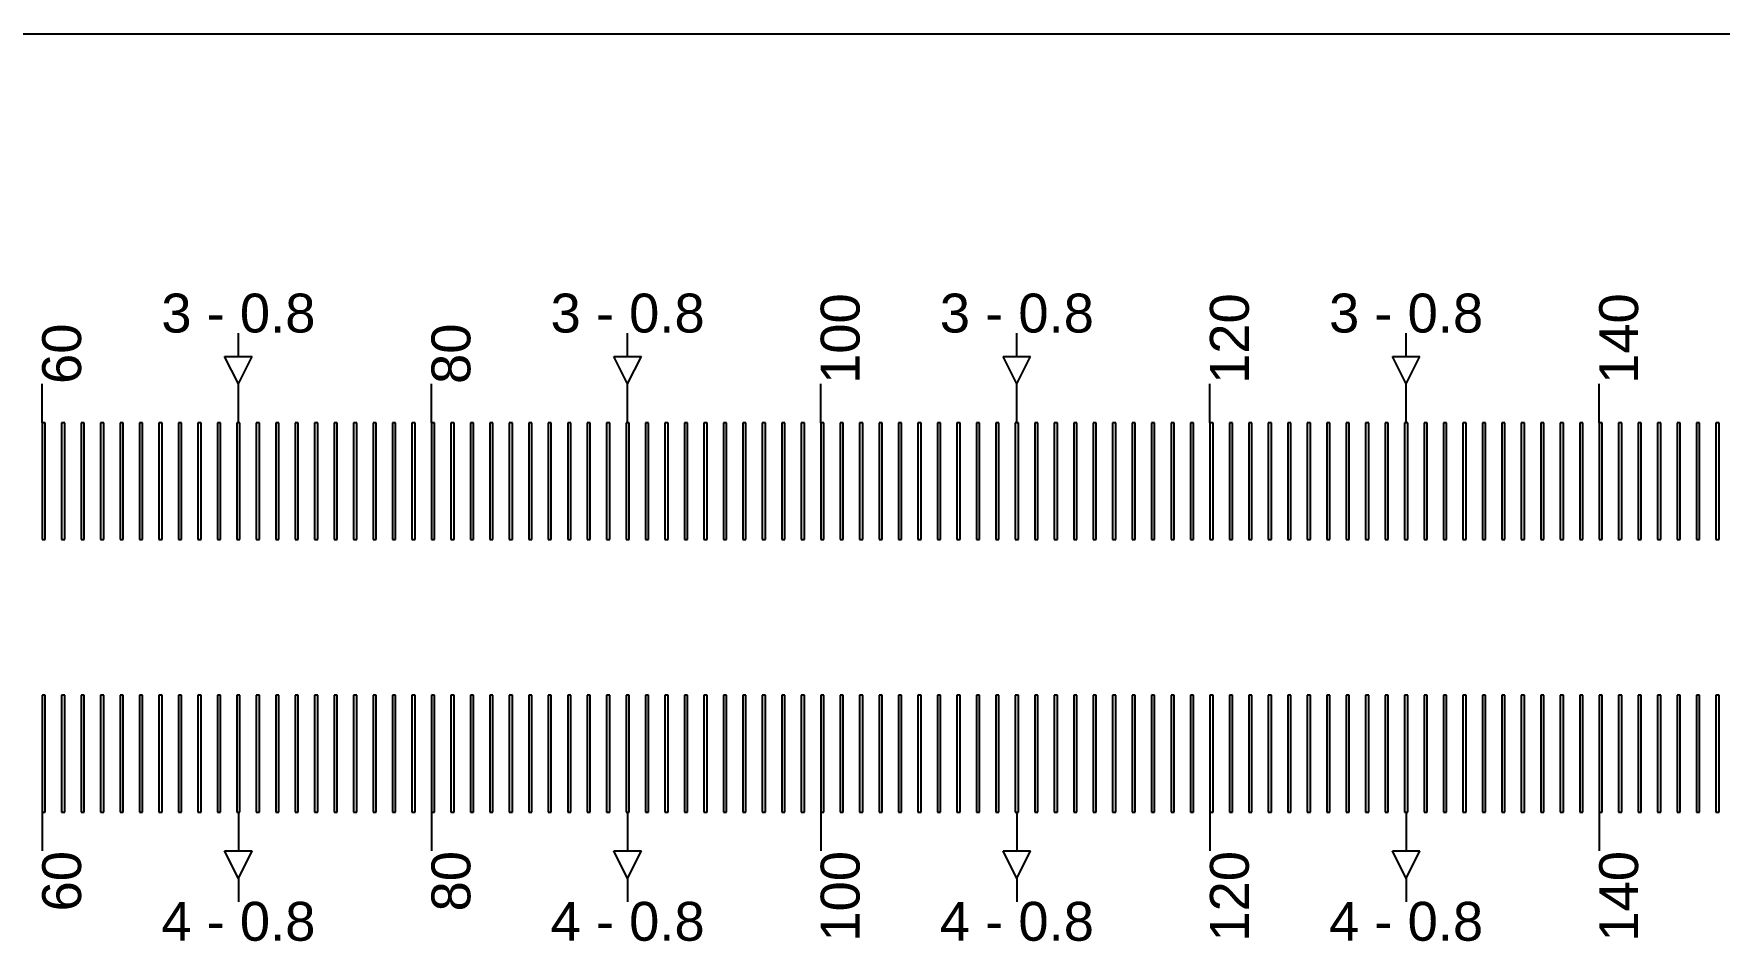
# Model space of a CAD drawing. Extents: x -119394 to 128420, y 74496 to 185496.
# Drawn here: x 7354.6 to 7787.6, y 156962.7 to 157195.9 of the extents above; entities that cross this region are included whole.
import ezdxf

# ---------------------------------------------------------------- set-up
doc = ezdxf.new("R2010")
doc.units = 13
doc.layers.add('CL - Label-1', color=120, linetype='Continuous')
doc.layers.add('CL - Label-2', color=132, linetype='Continuous')
doc.layers.add('CL - Sub-Micro', color=7, linetype='Continuous', true_color=0x47d1ff)
doc.styles.get("Standard").update_dxf_attribs({"font": 'arial.ttf'})

msp = doc.modelspace()

# ---------------------------------------------------------------- linework, layer by layer
for p, q in [((4356.79, 157195.86), (14856.79, 157195.86)), ((5281.79, 157195.86), (13931.79, 157195.86)), ((7407.19, 157112.94), (7407.19, 157118.94)), ((7507.19, 157112.94), (7507.19, 157118.94)), ((7607.19, 157112.94), (7607.19, 157118.94)), ((7707.19, 157112.94), (7707.19, 157118.94)), ((7356.79, 157095.86), (7356.79, 157105.86)), ((7407.19, 157095.86), (7407.19, 157105.86)), ((7456.79, 157095.86), (7456.79, 157105.86)), ((7507.19, 157095.86), (7507.19, 157105.86)), ((7556.79, 157095.86), (7556.79, 157105.86)), ((7607.19, 157095.86), (7607.19, 157105.86)), ((7656.79, 157095.86), (7656.79, 157105.86)), ((7707.19, 157095.86), (7707.19, 157105.86)), ((7756.79, 157095.86), (7756.79, 157105.86)), ((7356.79, 156995.86), (7356.79, 156985.86)), ((7407.19, 156995.86), (7407.19, 156985.86)), ((7456.79, 156995.86), (7456.79, 156985.86)), ((7507.19, 156995.86), (7507.19, 156985.86)), ((7556.79, 156995.86), (7556.79, 156985.86)), ((7607.19, 156995.86), (7607.19, 156985.86)), ((7656.79, 156995.86), (7656.79, 156985.86)), ((7707.19, 156995.86), (7707.19, 156985.86)), ((7756.79, 156995.86), (7756.79, 156985.86)), ((7407.19, 156978.79), (7407.19, 156972.79)), ((7507.19, 156978.79), (7507.19, 156972.79)), ((7607.19, 156978.79), (7607.19, 156972.79)), ((7707.19, 156978.79), (7707.19, 156972.79))]:
    msp.add_line(p, q)
at = {"layer": 'CL - Label-2'}
for p, q in [((7407.19, 157105.86), (7403.65, 157112.96)), ((7403.65, 157112.96), (7410.72, 157112.96)), ((7407.19, 157105.86), (7410.72, 157112.96)), ((7507.19, 157105.86), (7503.65, 157112.96)), ((7503.65, 157112.96), (7510.72, 157112.96)), ((7507.19, 157105.86), (7510.72, 157112.96)), ((7607.19, 157105.86), (7603.65, 157112.96)), ((7603.65, 157112.96), (7610.72, 157112.96)), ((7607.19, 157105.86), (7610.72, 157112.96)), ((7707.19, 157105.86), (7703.65, 157112.96)), ((7703.65, 157112.96), (7710.72, 157112.96)), ((7707.19, 157105.86), (7710.72, 157112.96)), ((7407.19, 156978.79), (7403.65, 156985.89)), ((7403.65, 156985.89), (7410.72, 156985.89)), ((7407.19, 156978.79), (7410.72, 156985.89)), ((7507.19, 156978.79), (7503.65, 156985.89)), ((7503.65, 156985.89), (7510.72, 156985.89)), ((7507.19, 156978.79), (7510.72, 156985.89)), ((7607.19, 156978.79), (7603.65, 156985.89)), ((7603.65, 156985.89), (7610.72, 156985.89)), ((7607.19, 156978.79), (7610.72, 156985.89)), ((7707.19, 156978.79), (7703.65, 156985.89)), ((7703.65, 156985.89), (7710.72, 156985.89)), ((7707.19, 156978.79), (7710.72, 156985.89))]:
    msp.add_line(p, q, dxfattribs=at)
at = {"layer": 'CL - Sub-Micro'}
for p, q in [((7356.79, 157095.86), (7356.79, 157065.86)), ((7357.59, 157095.86), (7356.79, 157095.86)), ((7357.59, 157065.86), (7357.59, 157095.86)), ((7361.79, 157095.86), (7361.79, 157065.86)), ((7362.59, 157095.86), (7361.79, 157095.86)), ((7362.59, 157065.86), (7362.59, 157095.86)), ((7366.79, 157095.86), (7366.79, 157065.86)), ((7367.59, 157095.86), (7366.79, 157095.86)), ((7367.59, 157065.86), (7367.59, 157095.86)), ((7371.79, 157095.86), (7371.79, 157065.86)), ((7372.59, 157095.86), (7371.79, 157095.86)), ((7372.59, 157065.86), (7372.59, 157095.86)), ((7376.79, 157095.86), (7376.79, 157065.86)), ((7377.59, 157095.86), (7376.79, 157095.86)), ((7377.59, 157065.86), (7377.59, 157095.86)), ((7381.79, 157095.86), (7381.79, 157065.86)), ((7382.59, 157095.86), (7381.79, 157095.86)), ((7382.59, 157065.86), (7382.59, 157095.86)), ((7386.79, 157095.86), (7386.79, 157065.86)), ((7387.59, 157095.86), (7386.79, 157095.86)), ((7387.59, 157065.86), (7387.59, 157095.86)), ((7391.79, 157095.86), (7391.79, 157065.86)), ((7392.59, 157095.86), (7391.79, 157095.86)), ((7392.59, 157065.86), (7392.59, 157095.86)), ((7396.79, 157095.86), (7396.79, 157065.86)), ((7397.59, 157095.86), (7396.79, 157095.86)), ((7397.59, 157065.86), (7397.59, 157095.86)), ((7401.79, 157095.86), (7401.79, 157065.86)), ((7402.59, 157095.86), (7401.79, 157095.86)), ((7402.59, 157065.86), (7402.59, 157095.86)), ((7406.79, 157095.86), (7406.79, 157065.86)), ((7407.59, 157095.86), (7406.79, 157095.86)), ((7407.59, 157065.86), (7407.59, 157095.86)), ((7411.79, 157095.86), (7411.79, 157065.86)), ((7412.59, 157095.86), (7411.79, 157095.86)), ((7412.59, 157065.86), (7412.59, 157095.86)), ((7416.79, 157095.86), (7416.79, 157065.86)), ((7417.59, 157095.86), (7416.79, 157095.86)), ((7417.59, 157065.86), (7417.59, 157095.86)), ((7421.79, 157095.86), (7421.79, 157065.86)), ((7422.59, 157095.86), (7421.79, 157095.86)), ((7422.59, 157065.86), (7422.59, 157095.86)), ((7426.79, 157095.86), (7426.79, 157065.86)), ((7427.59, 157095.86), (7426.79, 157095.86)), ((7427.59, 157065.86), (7427.59, 157095.86)), ((7431.79, 157095.86), (7431.79, 157065.86)), ((7432.59, 157095.86), (7431.79, 157095.86)), ((7432.59, 157065.86), (7432.59, 157095.86)), ((7436.79, 157095.86), (7436.79, 157065.86)), ((7437.59, 157095.86), (7436.79, 157095.86)), ((7437.59, 157065.86), (7437.59, 157095.86)), ((7441.79, 157095.86), (7441.79, 157065.86)), ((7442.59, 157095.86), (7441.79, 157095.86)), ((7442.59, 157065.86), (7442.59, 157095.86)), ((7446.79, 157095.86), (7446.79, 157065.86)), ((7447.59, 157095.86), (7446.79, 157095.86)), ((7447.59, 157065.86), (7447.59, 157095.86)), ((7451.79, 157095.86), (7451.79, 157065.86)), ((7452.59, 157095.86), (7451.79, 157095.86)), ((7452.59, 157065.86), (7452.59, 157095.86)), ((7456.79, 157095.86), (7456.79, 157065.86)), ((7457.59, 157095.86), (7456.79, 157095.86)), ((7457.59, 157065.86), (7457.59, 157095.86)), ((7461.79, 157095.86), (7461.79, 157065.86)), ((7462.59, 157095.86), (7461.79, 157095.86)), ((7462.59, 157065.86), (7462.59, 157095.86)), ((7466.79, 157095.86), (7466.79, 157065.86)), ((7467.59, 157095.86), (7466.79, 157095.86)), ((7467.59, 157065.86), (7467.59, 157095.86)), ((7471.79, 157095.86), (7471.79, 157065.86)), ((7472.59, 157095.86), (7471.79, 157095.86)), ((7472.59, 157065.86), (7472.59, 157095.86)), ((7476.79, 157095.86), (7476.79, 157065.86)), ((7477.59, 157095.86), (7476.79, 157095.86)), ((7477.59, 157065.86), (7477.59, 157095.86)), ((7481.79, 157095.86), (7481.79, 157065.86)), ((7482.59, 157095.86), (7481.79, 157095.86)), ((7482.59, 157065.86), (7482.59, 157095.86)), ((7486.79, 157095.86), (7486.79, 157065.86)), ((7487.59, 157095.86), (7486.79, 157095.86)), ((7487.59, 157065.86), (7487.59, 157095.86)), ((7491.79, 157095.86), (7491.79, 157065.86)), ((7492.59, 157095.86), (7491.79, 157095.86)), ((7492.59, 157065.86), (7492.59, 157095.86)), ((7496.79, 157095.86), (7496.79, 157065.86)), ((7497.59, 157095.86), (7496.79, 157095.86)), ((7497.59, 157065.86), (7497.59, 157095.86)), ((7501.79, 157095.86), (7501.79, 157065.86)), ((7502.59, 157095.86), (7501.79, 157095.86)), ((7502.59, 157065.86), (7502.59, 157095.86)), ((7506.79, 157095.86), (7506.79, 157065.86)), ((7507.59, 157095.86), (7506.79, 157095.86)), ((7507.59, 157065.86), (7507.59, 157095.86)), ((7511.79, 157095.86), (7511.79, 157065.86)), ((7512.59, 157095.86), (7511.79, 157095.86)), ((7512.59, 157065.86), (7512.59, 157095.86)), ((7516.79, 157095.86), (7516.79, 157065.86)), ((7517.59, 157095.86), (7516.79, 157095.86)), ((7517.59, 157065.86), (7517.59, 157095.86)), ((7521.79, 157095.86), (7521.79, 157065.86)), ((7522.59, 157095.86), (7521.79, 157095.86)), ((7522.59, 157065.86), (7522.59, 157095.86)), ((7526.79, 157095.86), (7526.79, 157065.86)), ((7527.59, 157095.86), (7526.79, 157095.86)), ((7527.59, 157065.86), (7527.59, 157095.86)), ((7531.79, 157095.86), (7531.79, 157065.86)), ((7532.59, 157095.86), (7531.79, 157095.86)), ((7532.59, 157065.86), (7532.59, 157095.86)), ((7536.79, 157095.86), (7536.79, 157065.86)), ((7537.59, 157095.86), (7536.79, 157095.86)), ((7537.59, 157065.86), (7537.59, 157095.86)), ((7541.79, 157095.86), (7541.79, 157065.86)), ((7542.59, 157095.86), (7541.79, 157095.86)), ((7542.59, 157065.86), (7542.59, 157095.86)), ((7546.79, 157095.86), (7546.79, 157065.86)), ((7547.59, 157095.86), (7546.79, 157095.86)), ((7547.59, 157065.86), (7547.59, 157095.86)), ((7551.79, 157095.86), (7551.79, 157065.86)), ((7552.59, 157095.86), (7551.79, 157095.86)), ((7552.59, 157065.86), (7552.59, 157095.86)), ((7556.79, 157095.86), (7556.79, 157065.86)), ((7557.59, 157095.86), (7556.79, 157095.86)), ((7557.59, 157065.86), (7557.59, 157095.86)), ((7561.79, 157095.86), (7561.79, 157065.86)), ((7562.59, 157095.86), (7561.79, 157095.86)), ((7562.59, 157065.86), (7562.59, 157095.86)), ((7566.79, 157095.86), (7566.79, 157065.86)), ((7567.59, 157095.86), (7566.79, 157095.86)), ((7567.59, 157065.86), (7567.59, 157095.86)), ((7571.79, 157095.86), (7571.79, 157065.86)), ((7572.59, 157095.86), (7571.79, 157095.86)), ((7572.59, 157065.86), (7572.59, 157095.86)), ((7576.79, 157095.86), (7576.79, 157065.86)), ((7577.59, 157095.86), (7576.79, 157095.86)), ((7577.59, 157065.86), (7577.59, 157095.86)), ((7581.79, 157095.86), (7581.79, 157065.86)), ((7582.59, 157095.86), (7581.79, 157095.86)), ((7582.59, 157065.86), (7582.59, 157095.86)), ((7586.79, 157095.86), (7586.79, 157065.86)), ((7587.59, 157095.86), (7586.79, 157095.86)), ((7587.59, 157065.86), (7587.59, 157095.86)), ((7591.79, 157095.86), (7591.79, 157065.86)), ((7592.59, 157095.86), (7591.79, 157095.86)), ((7592.59, 157065.86), (7592.59, 157095.86)), ((7596.79, 157095.86), (7596.79, 157065.86)), ((7597.59, 157095.86), (7596.79, 157095.86)), ((7597.59, 157065.86), (7597.59, 157095.86)), ((7601.79, 157095.86), (7601.79, 157065.86)), ((7602.59, 157095.86), (7601.79, 157095.86)), ((7602.59, 157065.86), (7602.59, 157095.86)), ((7606.79, 157095.86), (7606.79, 157065.86)), ((7607.59, 157095.86), (7606.79, 157095.86)), ((7607.59, 157065.86), (7607.59, 157095.86)), ((7611.79, 157095.86), (7611.79, 157065.86)), ((7612.59, 157095.86), (7611.79, 157095.86)), ((7612.59, 157065.86), (7612.59, 157095.86)), ((7616.79, 157095.86), (7616.79, 157065.86)), ((7617.59, 157095.86), (7616.79, 157095.86)), ((7617.59, 157065.86), (7617.59, 157095.86)), ((7621.79, 157095.86), (7621.79, 157065.86)), ((7622.59, 157095.86), (7621.79, 157095.86)), ((7622.59, 157065.86), (7622.59, 157095.86)), ((7626.79, 157095.86), (7626.79, 157065.86)), ((7627.59, 157095.86), (7626.79, 157095.86)), ((7627.59, 157065.86), (7627.59, 157095.86)), ((7631.79, 157095.86), (7631.79, 157065.86)), ((7632.59, 157095.86), (7631.79, 157095.86)), ((7632.59, 157065.86), (7632.59, 157095.86)), ((7636.79, 157095.86), (7636.79, 157065.86)), ((7637.59, 157095.86), (7636.79, 157095.86)), ((7637.59, 157065.86), (7637.59, 157095.86)), ((7641.79, 157095.86), (7641.79, 157065.86)), ((7642.59, 157095.86), (7641.79, 157095.86)), ((7642.59, 157065.86), (7642.59, 157095.86)), ((7646.79, 157095.86), (7646.79, 157065.86)), ((7647.59, 157095.86), (7646.79, 157095.86)), ((7647.59, 157065.86), (7647.59, 157095.86)), ((7651.79, 157095.86), (7651.79, 157065.86)), ((7652.59, 157095.86), (7651.79, 157095.86)), ((7652.59, 157065.86), (7652.59, 157095.86)), ((7656.79, 157095.86), (7656.79, 157065.86)), ((7657.59, 157095.86), (7656.79, 157095.86)), ((7657.59, 157065.86), (7657.59, 157095.86)), ((7661.79, 157095.86), (7661.79, 157065.86)), ((7662.59, 157095.86), (7661.79, 157095.86)), ((7662.59, 157065.86), (7662.59, 157095.86)), ((7666.79, 157095.86), (7666.79, 157065.86)), ((7667.59, 157095.86), (7666.79, 157095.86)), ((7667.59, 157065.86), (7667.59, 157095.86)), ((7671.79, 157095.86), (7671.79, 157065.86)), ((7672.59, 157095.86), (7671.79, 157095.86)), ((7672.59, 157065.86), (7672.59, 157095.86)), ((7676.79, 157095.86), (7676.79, 157065.86)), ((7677.59, 157095.86), (7676.79, 157095.86)), ((7677.59, 157065.86), (7677.59, 157095.86)), ((7681.79, 157095.86), (7681.79, 157065.86)), ((7682.59, 157095.86), (7681.79, 157095.86)), ((7682.59, 157065.86), (7682.59, 157095.86)), ((7686.79, 157095.86), (7686.79, 157065.86)), ((7687.59, 157095.86), (7686.79, 157095.86)), ((7687.59, 157065.86), (7687.59, 157095.86)), ((7691.79, 157095.86), (7691.79, 157065.86)), ((7692.59, 157095.86), (7691.79, 157095.86)), ((7692.59, 157065.86), (7692.59, 157095.86)), ((7696.79, 157095.86), (7696.79, 157065.86)), ((7697.59, 157095.86), (7696.79, 157095.86)), ((7697.59, 157065.86), (7697.59, 157095.86)), ((7701.79, 157095.86), (7701.79, 157065.86)), ((7702.59, 157095.86), (7701.79, 157095.86)), ((7702.59, 157065.86), (7702.59, 157095.86)), ((7706.79, 157095.86), (7706.79, 157065.86)), ((7707.59, 157095.86), (7706.79, 157095.86)), ((7707.59, 157065.86), (7707.59, 157095.86)), ((7711.79, 157095.86), (7711.79, 157065.86)), ((7712.59, 157095.86), (7711.79, 157095.86)), ((7712.59, 157065.86), (7712.59, 157095.86)), ((7716.79, 157095.86), (7716.79, 157065.86)), ((7717.59, 157095.86), (7716.79, 157095.86)), ((7717.59, 157065.86), (7717.59, 157095.86)), ((7721.79, 157095.86), (7721.79, 157065.86)), ((7722.59, 157095.86), (7721.79, 157095.86)), ((7722.59, 157065.86), (7722.59, 157095.86)), ((7726.79, 157095.86), (7726.79, 157065.86)), ((7727.59, 157095.86), (7726.79, 157095.86)), ((7727.59, 157065.86), (7727.59, 157095.86)), ((7731.79, 157095.86), (7731.79, 157065.86)), ((7732.59, 157095.86), (7731.79, 157095.86)), ((7732.59, 157065.86), (7732.59, 157095.86)), ((7736.79, 157095.86), (7736.79, 157065.86)), ((7737.59, 157095.86), (7736.79, 157095.86)), ((7737.59, 157065.86), (7737.59, 157095.86)), ((7741.79, 157095.86), (7741.79, 157065.86)), ((7742.59, 157095.86), (7741.79, 157095.86)), ((7742.59, 157065.86), (7742.59, 157095.86)), ((7746.79, 157095.86), (7746.79, 157065.86)), ((7747.59, 157095.86), (7746.79, 157095.86)), ((7747.59, 157065.86), (7747.59, 157095.86)), ((7751.79, 157095.86), (7751.79, 157065.86)), ((7752.59, 157095.86), (7751.79, 157095.86)), ((7752.59, 157065.86), (7752.59, 157095.86)), ((7756.79, 157095.86), (7756.79, 157065.86)), ((7757.59, 157095.86), (7756.79, 157095.86)), ((7757.59, 157065.86), (7757.59, 157095.86)), ((7761.79, 157095.86), (7761.79, 157065.86)), ((7762.59, 157095.86), (7761.79, 157095.86)), ((7762.59, 157065.86), (7762.59, 157095.86)), ((7766.79, 157095.86), (7766.79, 157065.86)), ((7767.59, 157095.86), (7766.79, 157095.86)), ((7767.59, 157065.86), (7767.59, 157095.86)), ((7771.79, 157095.86), (7771.79, 157065.86)), ((7772.59, 157095.86), (7771.79, 157095.86)), ((7772.59, 157065.86), (7772.59, 157095.86)), ((7776.79, 157095.86), (7776.79, 157065.86)), ((7777.59, 157095.86), (7776.79, 157095.86)), ((7777.59, 157065.86), (7777.59, 157095.86)), ((7781.79, 157095.86), (7781.79, 157065.86)), ((7782.59, 157095.86), (7781.79, 157095.86)), ((7782.59, 157065.86), (7782.59, 157095.86)), ((7786.79, 157095.86), (7786.79, 157065.86)), ((7787.59, 157095.86), (7786.79, 157095.86)), ((7787.59, 157065.86), (7787.59, 157095.86)), ((7356.79, 157065.86), (7357.59, 157065.86)), ((7361.79, 157065.86), (7362.59, 157065.86)), ((7366.79, 157065.86), (7367.59, 157065.86)), ((7371.79, 157065.86), (7372.59, 157065.86)), ((7376.79, 157065.86), (7377.59, 157065.86)), ((7381.79, 157065.86), (7382.59, 157065.86)), ((7386.79, 157065.86), (7387.59, 157065.86)), ((7391.79, 157065.86), (7392.59, 157065.86)), ((7396.79, 157065.86), (7397.59, 157065.86)), ((7401.79, 157065.86), (7402.59, 157065.86)), ((7406.79, 157065.86), (7407.59, 157065.86)), ((7411.79, 157065.86), (7412.59, 157065.86)), ((7416.79, 157065.86), (7417.59, 157065.86)), ((7421.79, 157065.86), (7422.59, 157065.86)), ((7426.79, 157065.86), (7427.59, 157065.86)), ((7431.79, 157065.86), (7432.59, 157065.86)), ((7436.79, 157065.86), (7437.59, 157065.86)), ((7441.79, 157065.86), (7442.59, 157065.86)), ((7446.79, 157065.86), (7447.59, 157065.86)), ((7451.79, 157065.86), (7452.59, 157065.86)), ((7456.79, 157065.86), (7457.59, 157065.86)), ((7461.79, 157065.86), (7462.59, 157065.86)), ((7466.79, 157065.86), (7467.59, 157065.86)), ((7471.79, 157065.86), (7472.59, 157065.86)), ((7476.79, 157065.86), (7477.59, 157065.86)), ((7481.79, 157065.86), (7482.59, 157065.86)), ((7486.79, 157065.86), (7487.59, 157065.86)), ((7491.79, 157065.86), (7492.59, 157065.86)), ((7496.79, 157065.86), (7497.59, 157065.86)), ((7501.79, 157065.86), (7502.59, 157065.86)), ((7506.79, 157065.86), (7507.59, 157065.86)), ((7511.79, 157065.86), (7512.59, 157065.86)), ((7516.79, 157065.86), (7517.59, 157065.86)), ((7521.79, 157065.86), (7522.59, 157065.86)), ((7526.79, 157065.86), (7527.59, 157065.86)), ((7531.79, 157065.86), (7532.59, 157065.86)), ((7536.79, 157065.86), (7537.59, 157065.86)), ((7541.79, 157065.86), (7542.59, 157065.86)), ((7546.79, 157065.86), (7547.59, 157065.86)), ((7551.79, 157065.86), (7552.59, 157065.86)), ((7556.79, 157065.86), (7557.59, 157065.86)), ((7561.79, 157065.86), (7562.59, 157065.86)), ((7566.79, 157065.86), (7567.59, 157065.86)), ((7571.79, 157065.86), (7572.59, 157065.86)), ((7576.79, 157065.86), (7577.59, 157065.86)), ((7581.79, 157065.86), (7582.59, 157065.86)), ((7586.79, 157065.86), (7587.59, 157065.86)), ((7591.79, 157065.86), (7592.59, 157065.86)), ((7596.79, 157065.86), (7597.59, 157065.86)), ((7601.79, 157065.86), (7602.59, 157065.86)), ((7606.79, 157065.86), (7607.59, 157065.86)), ((7611.79, 157065.86), (7612.59, 157065.86)), ((7616.79, 157065.86), (7617.59, 157065.86)), ((7621.79, 157065.86), (7622.59, 157065.86)), ((7626.79, 157065.86), (7627.59, 157065.86)), ((7631.79, 157065.86), (7632.59, 157065.86)), ((7636.79, 157065.86), (7637.59, 157065.86)), ((7641.79, 157065.86), (7642.59, 157065.86)), ((7646.79, 157065.86), (7647.59, 157065.86)), ((7651.79, 157065.86), (7652.59, 157065.86)), ((7656.79, 157065.86), (7657.59, 157065.86)), ((7661.79, 157065.86), (7662.59, 157065.86)), ((7666.79, 157065.86), (7667.59, 157065.86)), ((7671.79, 157065.86), (7672.59, 157065.86)), ((7676.79, 157065.86), (7677.59, 157065.86)), ((7681.79, 157065.86), (7682.59, 157065.86)), ((7686.79, 157065.86), (7687.59, 157065.86)), ((7691.79, 157065.86), (7692.59, 157065.86)), ((7696.79, 157065.86), (7697.59, 157065.86)), ((7701.79, 157065.86), (7702.59, 157065.86)), ((7706.79, 157065.86), (7707.59, 157065.86)), ((7711.79, 157065.86), (7712.59, 157065.86)), ((7716.79, 157065.86), (7717.59, 157065.86)), ((7721.79, 157065.86), (7722.59, 157065.86)), ((7726.79, 157065.86), (7727.59, 157065.86)), ((7731.79, 157065.86), (7732.59, 157065.86)), ((7736.79, 157065.86), (7737.59, 157065.86)), ((7741.79, 157065.86), (7742.59, 157065.86)), ((7746.79, 157065.86), (7747.59, 157065.86)), ((7751.79, 157065.86), (7752.59, 157065.86)), ((7756.79, 157065.86), (7757.59, 157065.86)), ((7761.79, 157065.86), (7762.59, 157065.86)), ((7766.79, 157065.86), (7767.59, 157065.86)), ((7771.79, 157065.86), (7772.59, 157065.86)), ((7776.79, 157065.86), (7777.59, 157065.86)), ((7781.79, 157065.86), (7782.59, 157065.86)), ((7786.79, 157065.86), (7787.59, 157065.86)), ((7356.79, 157025.86), (7356.79, 156995.86)), ((7357.59, 157025.86), (7356.79, 157025.86)), ((7357.59, 156995.86), (7357.59, 157025.86)), ((7361.79, 157025.86), (7361.79, 156995.86)), ((7362.59, 157025.86), (7361.79, 157025.86)), ((7362.59, 156995.86), (7362.59, 157025.86)), ((7366.79, 157025.86), (7366.79, 156995.86)), ((7367.59, 157025.86), (7366.79, 157025.86)), ((7367.59, 156995.86), (7367.59, 157025.86)), ((7371.79, 157025.86), (7371.79, 156995.86)), ((7372.59, 157025.86), (7371.79, 157025.86)), ((7372.59, 156995.86), (7372.59, 157025.86)), ((7376.79, 157025.86), (7376.79, 156995.86)), ((7377.59, 157025.86), (7376.79, 157025.86)), ((7377.59, 156995.86), (7377.59, 157025.86)), ((7381.79, 157025.86), (7381.79, 156995.86)), ((7382.59, 157025.86), (7381.79, 157025.86)), ((7382.59, 156995.86), (7382.59, 157025.86)), ((7386.79, 157025.86), (7386.79, 156995.86)), ((7387.59, 157025.86), (7386.79, 157025.86)), ((7387.59, 156995.86), (7387.59, 157025.86)), ((7391.79, 157025.86), (7391.79, 156995.86)), ((7392.59, 157025.86), (7391.79, 157025.86)), ((7392.59, 156995.86), (7392.59, 157025.86)), ((7396.79, 157025.86), (7396.79, 156995.86)), ((7397.59, 157025.86), (7396.79, 157025.86)), ((7397.59, 156995.86), (7397.59, 157025.86)), ((7401.79, 157025.86), (7401.79, 156995.86)), ((7402.59, 157025.86), (7401.79, 157025.86)), ((7402.59, 156995.86), (7402.59, 157025.86)), ((7406.79, 157025.86), (7406.79, 156995.86)), ((7407.59, 157025.86), (7406.79, 157025.86)), ((7407.59, 156995.86), (7407.59, 157025.86)), ((7411.79, 157025.86), (7411.79, 156995.86)), ((7412.59, 157025.86), (7411.79, 157025.86)), ((7412.59, 156995.86), (7412.59, 157025.86)), ((7416.79, 157025.86), (7416.79, 156995.86)), ((7417.59, 157025.86), (7416.79, 157025.86)), ((7417.59, 156995.86), (7417.59, 157025.86)), ((7421.79, 157025.86), (7421.79, 156995.86)), ((7422.59, 157025.86), (7421.79, 157025.86)), ((7422.59, 156995.86), (7422.59, 157025.86)), ((7426.79, 157025.86), (7426.79, 156995.86)), ((7427.59, 157025.86), (7426.79, 157025.86)), ((7427.59, 156995.86), (7427.59, 157025.86)), ((7431.79, 157025.86), (7431.79, 156995.86)), ((7432.59, 157025.86), (7431.79, 157025.86)), ((7432.59, 156995.86), (7432.59, 157025.86)), ((7436.79, 157025.86), (7436.79, 156995.86)), ((7437.59, 157025.86), (7436.79, 157025.86)), ((7437.59, 156995.86), (7437.59, 157025.86)), ((7441.79, 157025.86), (7441.79, 156995.86)), ((7442.59, 157025.86), (7441.79, 157025.86)), ((7442.59, 156995.86), (7442.59, 157025.86)), ((7446.79, 157025.86), (7446.79, 156995.86)), ((7447.59, 157025.86), (7446.79, 157025.86)), ((7447.59, 156995.86), (7447.59, 157025.86)), ((7451.79, 157025.86), (7451.79, 156995.86)), ((7452.59, 157025.86), (7451.79, 157025.86)), ((7452.59, 156995.86), (7452.59, 157025.86)), ((7456.79, 157025.86), (7456.79, 156995.86)), ((7457.59, 157025.86), (7456.79, 157025.86)), ((7457.59, 156995.86), (7457.59, 157025.86)), ((7461.79, 157025.86), (7461.79, 156995.86)), ((7462.59, 157025.86), (7461.79, 157025.86)), ((7462.59, 156995.86), (7462.59, 157025.86)), ((7466.79, 157025.86), (7466.79, 156995.86)), ((7467.59, 157025.86), (7466.79, 157025.86)), ((7467.59, 156995.86), (7467.59, 157025.86)), ((7471.79, 157025.86), (7471.79, 156995.86)), ((7472.59, 157025.86), (7471.79, 157025.86)), ((7472.59, 156995.86), (7472.59, 157025.86)), ((7476.79, 157025.86), (7476.79, 156995.86)), ((7477.59, 157025.86), (7476.79, 157025.86)), ((7477.59, 156995.86), (7477.59, 157025.86)), ((7481.79, 157025.86), (7481.79, 156995.86)), ((7482.59, 157025.86), (7481.79, 157025.86)), ((7482.59, 156995.86), (7482.59, 157025.86)), ((7486.79, 157025.86), (7486.79, 156995.86)), ((7487.59, 157025.86), (7486.79, 157025.86)), ((7487.59, 156995.86), (7487.59, 157025.86)), ((7491.79, 157025.86), (7491.79, 156995.86)), ((7492.59, 157025.86), (7491.79, 157025.86)), ((7492.59, 156995.86), (7492.59, 157025.86)), ((7496.79, 157025.86), (7496.79, 156995.86)), ((7497.59, 157025.86), (7496.79, 157025.86)), ((7497.59, 156995.86), (7497.59, 157025.86)), ((7501.79, 157025.86), (7501.79, 156995.86)), ((7502.59, 157025.86), (7501.79, 157025.86)), ((7502.59, 156995.86), (7502.59, 157025.86)), ((7506.79, 157025.86), (7506.79, 156995.86)), ((7507.59, 157025.86), (7506.79, 157025.86)), ((7507.59, 156995.86), (7507.59, 157025.86)), ((7511.79, 157025.86), (7511.79, 156995.86)), ((7512.59, 157025.86), (7511.79, 157025.86)), ((7512.59, 156995.86), (7512.59, 157025.86)), ((7516.79, 157025.86), (7516.79, 156995.86)), ((7517.59, 157025.86), (7516.79, 157025.86)), ((7517.59, 156995.86), (7517.59, 157025.86)), ((7521.79, 157025.86), (7521.79, 156995.86)), ((7522.59, 157025.86), (7521.79, 157025.86)), ((7522.59, 156995.86), (7522.59, 157025.86)), ((7526.79, 157025.86), (7526.79, 156995.86)), ((7527.59, 157025.86), (7526.79, 157025.86)), ((7527.59, 156995.86), (7527.59, 157025.86)), ((7531.79, 157025.86), (7531.79, 156995.86)), ((7532.59, 157025.86), (7531.79, 157025.86)), ((7532.59, 156995.86), (7532.59, 157025.86)), ((7536.79, 157025.86), (7536.79, 156995.86)), ((7537.59, 157025.86), (7536.79, 157025.86)), ((7537.59, 156995.86), (7537.59, 157025.86)), ((7541.79, 157025.86), (7541.79, 156995.86)), ((7542.59, 157025.86), (7541.79, 157025.86)), ((7542.59, 156995.86), (7542.59, 157025.86)), ((7546.79, 157025.86), (7546.79, 156995.86)), ((7547.59, 157025.86), (7546.79, 157025.86)), ((7547.59, 156995.86), (7547.59, 157025.86)), ((7551.79, 157025.86), (7551.79, 156995.86)), ((7552.59, 157025.86), (7551.79, 157025.86)), ((7552.59, 156995.86), (7552.59, 157025.86)), ((7556.79, 157025.86), (7556.79, 156995.86)), ((7557.59, 157025.86), (7556.79, 157025.86)), ((7557.59, 156995.86), (7557.59, 157025.86)), ((7561.79, 157025.86), (7561.79, 156995.86)), ((7562.59, 157025.86), (7561.79, 157025.86)), ((7562.59, 156995.86), (7562.59, 157025.86)), ((7566.79, 157025.86), (7566.79, 156995.86)), ((7567.59, 157025.86), (7566.79, 157025.86)), ((7567.59, 156995.86), (7567.59, 157025.86)), ((7571.79, 157025.86), (7571.79, 156995.86)), ((7572.59, 157025.86), (7571.79, 157025.86)), ((7572.59, 156995.86), (7572.59, 157025.86)), ((7576.79, 157025.86), (7576.79, 156995.86)), ((7577.59, 157025.86), (7576.79, 157025.86)), ((7577.59, 156995.86), (7577.59, 157025.86)), ((7581.79, 157025.86), (7581.79, 156995.86)), ((7582.59, 157025.86), (7581.79, 157025.86)), ((7582.59, 156995.86), (7582.59, 157025.86)), ((7586.79, 157025.86), (7586.79, 156995.86)), ((7587.59, 157025.86), (7586.79, 157025.86)), ((7587.59, 156995.86), (7587.59, 157025.86)), ((7591.79, 157025.86), (7591.79, 156995.86)), ((7592.59, 157025.86), (7591.79, 157025.86)), ((7592.59, 156995.86), (7592.59, 157025.86)), ((7596.79, 157025.86), (7596.79, 156995.86)), ((7597.59, 157025.86), (7596.79, 157025.86)), ((7597.59, 156995.86), (7597.59, 157025.86)), ((7601.79, 157025.86), (7601.79, 156995.86)), ((7602.59, 157025.86), (7601.79, 157025.86)), ((7602.59, 156995.86), (7602.59, 157025.86)), ((7606.79, 157025.86), (7606.79, 156995.86)), ((7607.59, 157025.86), (7606.79, 157025.86)), ((7607.59, 156995.86), (7607.59, 157025.86)), ((7611.79, 157025.86), (7611.79, 156995.86)), ((7612.59, 157025.86), (7611.79, 157025.86)), ((7612.59, 156995.86), (7612.59, 157025.86)), ((7616.79, 157025.86), (7616.79, 156995.86)), ((7617.59, 157025.86), (7616.79, 157025.86)), ((7617.59, 156995.86), (7617.59, 157025.86)), ((7621.79, 157025.86), (7621.79, 156995.86)), ((7622.59, 157025.86), (7621.79, 157025.86)), ((7622.59, 156995.86), (7622.59, 157025.86)), ((7626.79, 157025.86), (7626.79, 156995.86)), ((7627.59, 157025.86), (7626.79, 157025.86)), ((7627.59, 156995.86), (7627.59, 157025.86)), ((7631.79, 157025.86), (7631.79, 156995.86)), ((7632.59, 157025.86), (7631.79, 157025.86)), ((7632.59, 156995.86), (7632.59, 157025.86)), ((7636.79, 157025.86), (7636.79, 156995.86)), ((7637.59, 157025.86), (7636.79, 157025.86)), ((7637.59, 156995.86), (7637.59, 157025.86)), ((7641.79, 157025.86), (7641.79, 156995.86)), ((7642.59, 157025.86), (7641.79, 157025.86)), ((7642.59, 156995.86), (7642.59, 157025.86)), ((7646.79, 157025.86), (7646.79, 156995.86)), ((7647.59, 157025.86), (7646.79, 157025.86)), ((7647.59, 156995.86), (7647.59, 157025.86)), ((7651.79, 157025.86), (7651.79, 156995.86)), ((7652.59, 157025.86), (7651.79, 157025.86)), ((7652.59, 156995.86), (7652.59, 157025.86)), ((7656.79, 157025.86), (7656.79, 156995.86)), ((7657.59, 157025.86), (7656.79, 157025.86)), ((7657.59, 156995.86), (7657.59, 157025.86)), ((7661.79, 157025.86), (7661.79, 156995.86)), ((7662.59, 157025.86), (7661.79, 157025.86)), ((7662.59, 156995.86), (7662.59, 157025.86)), ((7666.79, 157025.86), (7666.79, 156995.86)), ((7667.59, 157025.86), (7666.79, 157025.86)), ((7667.59, 156995.86), (7667.59, 157025.86)), ((7671.79, 157025.86), (7671.79, 156995.86)), ((7672.59, 157025.86), (7671.79, 157025.86)), ((7672.59, 156995.86), (7672.59, 157025.86)), ((7676.79, 157025.86), (7676.79, 156995.86)), ((7677.59, 157025.86), (7676.79, 157025.86)), ((7677.59, 156995.86), (7677.59, 157025.86)), ((7681.79, 157025.86), (7681.79, 156995.86)), ((7682.59, 157025.86), (7681.79, 157025.86)), ((7682.59, 156995.86), (7682.59, 157025.86)), ((7686.79, 157025.86), (7686.79, 156995.86)), ((7687.59, 157025.86), (7686.79, 157025.86)), ((7687.59, 156995.86), (7687.59, 157025.86)), ((7691.79, 157025.86), (7691.79, 156995.86)), ((7692.59, 157025.86), (7691.79, 157025.86)), ((7692.59, 156995.86), (7692.59, 157025.86)), ((7696.79, 157025.86), (7696.79, 156995.86)), ((7697.59, 157025.86), (7696.79, 157025.86)), ((7697.59, 156995.86), (7697.59, 157025.86)), ((7701.79, 157025.86), (7701.79, 156995.86)), ((7702.59, 157025.86), (7701.79, 157025.86)), ((7702.59, 156995.86), (7702.59, 157025.86)), ((7706.79, 157025.86), (7706.79, 156995.86)), ((7707.59, 157025.86), (7706.79, 157025.86)), ((7707.59, 156995.86), (7707.59, 157025.86)), ((7711.79, 157025.86), (7711.79, 156995.86)), ((7712.59, 157025.86), (7711.79, 157025.86)), ((7712.59, 156995.86), (7712.59, 157025.86)), ((7716.79, 157025.86), (7716.79, 156995.86)), ((7717.59, 157025.86), (7716.79, 157025.86)), ((7717.59, 156995.86), (7717.59, 157025.86)), ((7721.79, 157025.86), (7721.79, 156995.86)), ((7722.59, 157025.86), (7721.79, 157025.86)), ((7722.59, 156995.86), (7722.59, 157025.86)), ((7726.79, 157025.86), (7726.79, 156995.86)), ((7727.59, 157025.86), (7726.79, 157025.86)), ((7727.59, 156995.86), (7727.59, 157025.86)), ((7731.79, 157025.86), (7731.79, 156995.86)), ((7732.59, 157025.86), (7731.79, 157025.86)), ((7732.59, 156995.86), (7732.59, 157025.86)), ((7736.79, 157025.86), (7736.79, 156995.86)), ((7737.59, 157025.86), (7736.79, 157025.86)), ((7737.59, 156995.86), (7737.59, 157025.86)), ((7741.79, 157025.86), (7741.79, 156995.86)), ((7742.59, 157025.86), (7741.79, 157025.86)), ((7742.59, 156995.86), (7742.59, 157025.86)), ((7746.79, 157025.86), (7746.79, 156995.86)), ((7747.59, 157025.86), (7746.79, 157025.86)), ((7747.59, 156995.86), (7747.59, 157025.86)), ((7751.79, 157025.86), (7751.79, 156995.86)), ((7752.59, 157025.86), (7751.79, 157025.86)), ((7752.59, 156995.86), (7752.59, 157025.86)), ((7756.79, 157025.86), (7756.79, 156995.86)), ((7757.59, 157025.86), (7756.79, 157025.86)), ((7757.59, 156995.86), (7757.59, 157025.86)), ((7761.79, 157025.86), (7761.79, 156995.86)), ((7762.59, 157025.86), (7761.79, 157025.86)), ((7762.59, 156995.86), (7762.59, 157025.86)), ((7766.79, 157025.86), (7766.79, 156995.86)), ((7767.59, 157025.86), (7766.79, 157025.86)), ((7767.59, 156995.86), (7767.59, 157025.86)), ((7771.79, 157025.86), (7771.79, 156995.86)), ((7772.59, 157025.86), (7771.79, 157025.86)), ((7772.59, 156995.86), (7772.59, 157025.86)), ((7776.79, 157025.86), (7776.79, 156995.86)), ((7777.59, 157025.86), (7776.79, 157025.86)), ((7777.59, 156995.86), (7777.59, 157025.86)), ((7781.79, 157025.86), (7781.79, 156995.86)), ((7782.59, 157025.86), (7781.79, 157025.86)), ((7782.59, 156995.86), (7782.59, 157025.86)), ((7786.79, 157025.86), (7786.79, 156995.86)), ((7787.59, 157025.86), (7786.79, 157025.86)), ((7787.59, 156995.86), (7787.59, 157025.86)), ((7356.79, 156995.86), (7357.59, 156995.86)), ((7361.79, 156995.86), (7362.59, 156995.86)), ((7366.79, 156995.86), (7367.59, 156995.86)), ((7371.79, 156995.86), (7372.59, 156995.86)), ((7376.79, 156995.86), (7377.59, 156995.86)), ((7381.79, 156995.86), (7382.59, 156995.86)), ((7386.79, 156995.86), (7387.59, 156995.86)), ((7391.79, 156995.86), (7392.59, 156995.86)), ((7396.79, 156995.86), (7397.59, 156995.86)), ((7401.79, 156995.86), (7402.59, 156995.86)), ((7406.79, 156995.86), (7407.59, 156995.86)), ((7411.79, 156995.86), (7412.59, 156995.86)), ((7416.79, 156995.86), (7417.59, 156995.86)), ((7421.79, 156995.86), (7422.59, 156995.86)), ((7426.79, 156995.86), (7427.59, 156995.86)), ((7431.79, 156995.86), (7432.59, 156995.86)), ((7436.79, 156995.86), (7437.59, 156995.86)), ((7441.79, 156995.86), (7442.59, 156995.86)), ((7446.79, 156995.86), (7447.59, 156995.86)), ((7451.79, 156995.86), (7452.59, 156995.86)), ((7456.79, 156995.86), (7457.59, 156995.86)), ((7461.79, 156995.86), (7462.59, 156995.86)), ((7466.79, 156995.86), (7467.59, 156995.86)), ((7471.79, 156995.86), (7472.59, 156995.86)), ((7476.79, 156995.86), (7477.59, 156995.86)), ((7481.79, 156995.86), (7482.59, 156995.86)), ((7486.79, 156995.86), (7487.59, 156995.86)), ((7491.79, 156995.86), (7492.59, 156995.86)), ((7496.79, 156995.86), (7497.59, 156995.86)), ((7501.79, 156995.86), (7502.59, 156995.86)), ((7506.79, 156995.86), (7507.59, 156995.86)), ((7511.79, 156995.86), (7512.59, 156995.86)), ((7516.79, 156995.86), (7517.59, 156995.86)), ((7521.79, 156995.86), (7522.59, 156995.86)), ((7526.79, 156995.86), (7527.59, 156995.86)), ((7531.79, 156995.86), (7532.59, 156995.86)), ((7536.79, 156995.86), (7537.59, 156995.86)), ((7541.79, 156995.86), (7542.59, 156995.86)), ((7546.79, 156995.86), (7547.59, 156995.86)), ((7551.79, 156995.86), (7552.59, 156995.86)), ((7556.79, 156995.86), (7557.59, 156995.86)), ((7561.79, 156995.86), (7562.59, 156995.86)), ((7566.79, 156995.86), (7567.59, 156995.86)), ((7571.79, 156995.86), (7572.59, 156995.86)), ((7576.79, 156995.86), (7577.59, 156995.86)), ((7581.79, 156995.86), (7582.59, 156995.86)), ((7586.79, 156995.86), (7587.59, 156995.86)), ((7591.79, 156995.86), (7592.59, 156995.86)), ((7596.79, 156995.86), (7597.59, 156995.86)), ((7601.79, 156995.86), (7602.59, 156995.86)), ((7606.79, 156995.86), (7607.59, 156995.86)), ((7611.79, 156995.86), (7612.59, 156995.86)), ((7616.79, 156995.86), (7617.59, 156995.86)), ((7621.79, 156995.86), (7622.59, 156995.86)), ((7626.79, 156995.86), (7627.59, 156995.86)), ((7631.79, 156995.86), (7632.59, 156995.86)), ((7636.79, 156995.86), (7637.59, 156995.86)), ((7641.79, 156995.86), (7642.59, 156995.86)), ((7646.79, 156995.86), (7647.59, 156995.86)), ((7651.79, 156995.86), (7652.59, 156995.86)), ((7656.79, 156995.86), (7657.59, 156995.86)), ((7661.79, 156995.86), (7662.59, 156995.86)), ((7666.79, 156995.86), (7667.59, 156995.86)), ((7671.79, 156995.86), (7672.59, 156995.86)), ((7676.79, 156995.86), (7677.59, 156995.86)), ((7681.79, 156995.86), (7682.59, 156995.86)), ((7686.79, 156995.86), (7687.59, 156995.86)), ((7691.79, 156995.86), (7692.59, 156995.86)), ((7696.79, 156995.86), (7697.59, 156995.86)), ((7701.79, 156995.86), (7702.59, 156995.86)), ((7706.79, 156995.86), (7707.59, 156995.86)), ((7711.79, 156995.86), (7712.59, 156995.86)), ((7716.79, 156995.86), (7717.59, 156995.86)), ((7721.79, 156995.86), (7722.59, 156995.86)), ((7726.79, 156995.86), (7727.59, 156995.86)), ((7731.79, 156995.86), (7732.59, 156995.86)), ((7736.79, 156995.86), (7737.59, 156995.86)), ((7741.79, 156995.86), (7742.59, 156995.86)), ((7746.79, 156995.86), (7747.59, 156995.86)), ((7751.79, 156995.86), (7752.59, 156995.86)), ((7756.79, 156995.86), (7757.59, 156995.86)), ((7761.79, 156995.86), (7762.59, 156995.86)), ((7766.79, 156995.86), (7767.59, 156995.86)), ((7771.79, 156995.86), (7772.59, 156995.86)), ((7776.79, 156995.86), (7777.59, 156995.86)), ((7781.79, 156995.86), (7782.59, 156995.86)), ((7786.79, 156995.86), (7787.59, 156995.86))]:
    msp.add_line(p, q, dxfattribs=at)

# ---------------------------------------------------------------- texts
at = {"layer": 'CL - Label-1', "char_height": 10, "rotation": 90}
for s, insert, attachment_point in [('100', (7556.79, 157105.86), 1), ('120', (7656.79, 157105.86), 1), ('140', (7756.79, 157105.86), 1), ('60', (7356.79, 157105.86), 1), ('80', (7456.79, 157105.86), 1), ('60', (7356.79, 156985.86), 3), ('80', (7456.79, 156985.86), 3), ('100', (7556.79, 156985.86), 3), ('120', (7656.79, 156985.86), 3), ('140', (7756.79, 156985.86), 3)]:
    msp.add_mtext_dynamic_manual_height_columns(s, width=21.565, gutter_width=12.5, heights=[8.55], dxfattribs=dict(at, insert=insert, attachment_point=attachment_point))
at = {"layer": 'CL - Label-2', "char_height": 10}
for s, insert, attachment_point in [('3 - 0.8', (7407.19, 157118.94), 8), ('3 - 0.8', (7507.19, 157118.94), 8), ('3 - 0.8', (7607.19, 157118.94), 8), ('3 - 0.8', (7707.19, 157118.94), 8), ('4 - 0.8', (7407.19, 156972.79), 2), ('4 - 0.8', (7507.19, 156972.79), 2), ('4 - 0.8', (7607.19, 156972.79), 2), ('4 - 0.8', (7707.19, 156972.79), 2)]:
    msp.add_mtext_dynamic_manual_height_columns(s, width=52.3045, gutter_width=12.5, heights=[18.11], dxfattribs=dict(at, insert=insert, attachment_point=attachment_point))

doc.saveas('drawing.dxf')
